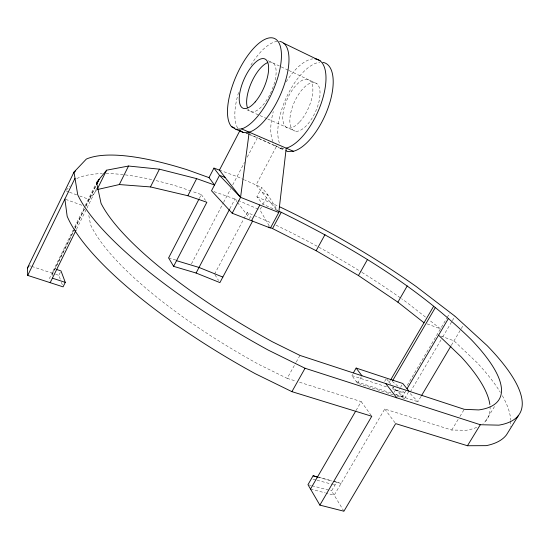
<?xml version="1.0" encoding="UTF-8"?>
<svg xmlns="http://www.w3.org/2000/svg" width="549" height="549" viewBox="0 0 549 549"><rect width="100%" height="100%" fill="white"/><g stroke="black" fill="none" stroke-linecap="round" stroke-linejoin="round"><path stroke-width="0.41" stroke-dasharray="2.75 2.06" d="M52.189 275.667L51.97 273.162L73.134 230.141M74.643 227.066L84.855 206.321M85.232 205.552L95.437 184.814M54.454 269.751L74.479 229.077M74.856 228.309L84.299 209.121M85.809 206.053L96.006 185.329M74.575 229.262L52.869 273.368L49.774 277.616L50.048 280.992M74.952 228.494L84.347 209.409M85.85 206.355L96.205 185.322M76.448 229.372L86.591 208.785M96.72 188.225L87.346 207.254L87.641 208.908M60.246 279.167L58.832 275.324L60.28 272.393M199.376 198.367L201.325 194.6L191.834 191.306M191.436 263.877L223.182 203.151M223.58 202.389L230.724 188.726M232.707 184.931L244.49 162.394M247.222 157.172L257.371 137.765L276.367 146.521L256.047 184.992L277.163 210.555M229.811 208.785L234.945 199.013L237.285 200.028M214.563 274.15L243.605 219.277M244.003 218.529L247.187 212.518L270.753 222.695M277.451 210.617L262.937 204.276L256.891 196.796L261.798 187.538L244.662 179.942M269.182 225.879L259.958 209.883L261.448 207.076M262.937 204.276L267.926 194.895L261.798 187.538M88.842 215.517L90.489 224.603A228.027 63.615 28.9 0 0 259.65 364.845L287.154 378.35L295.836 362.82M296.247 362.079L299.974 355.429M393.269 394.841L357.571 383.305L351.847 375.543L352.63 374.178M357.571 383.305L361.53 376.436M356.04 410.494L361.194 401.607L299.356 382.186M384.623 381.466L386.324 378.549M388.925 382.879L390.202 380.697M343.914 511.215L331.562 490.875L336.702 482.097L341.094 483.449L332.934 481.26M394.031 392.261L395.335 390.044L392.83 386.846M476.676 427.355A228.027 63.615 28.9 0 1 466.3 430.272L451.717 430.045L384.739 409.005L334.197 495.212L326.031 493.077M408.525 391.904L404.627 398.512L398.533 390.778L400.242 387.869M400.674 387.141L401.95 384.959M407.228 385.377L446.769 318.173M447.188 317.459L449.693 313.198M405.807 390.84L402.348 396.714L396.893 390.799L392.569 387.093M441.046 339.831L409.684 392.974L417.885 401.744L420.932 396.611M442.782 336.88L451.93 321.378M452.369 320.643L454.977 316.21M451.402 345.246L460.837 329.331M461.263 328.618L463.397 325.022M451.717 430.045L458.209 419.326M459.938 416.465L463.836 410.028M485.549 421.193L495.225 405.382M51.97 273.162L55.037 268.955M96.535 190.27L89.233 199.486L79.811 196.014M66.237 190.201L70.142 185.905M276.367 146.521L275.447 145.547L280.189 148.36L283.95 148.23M310.508 489.029L325.214 492.865M308.785 484.891L311.221 485.529M312.038 485.741L331.562 490.875M313.026 479.181L316.279 480.046M317.096 480.258L332.543 484.376M333.36 484.589L334.986 485.028M318.811 477.301L332.632 481.006M333.449 481.226L336.702 482.097M317.418 477.108L332.118 481.041M168.612 257.886L175.824 260.054M287.154 378.35L296.103 381.164M356.418 381.74L392.055 393.283M395.294 394.333L403.398 396.954M396.227 394.731L417.885 401.744M397.325 396.152L404.627 398.512M351.847 375.543L386.462 386.839M392.096 388.678L398.533 390.778M395.335 390.044L404.51 393.036L401.23 389.502M29.323 265.634L30.943 266.162M31.76 266.43L55.106 274.102M55.847 274.342L58.832 275.324M191.045 191.031L178.391 186.639A252.574 70.752 28.9 0 0 153.816 180.079M213.938 191.622L234.945 199.013L237.01 201.723M65.688 199.362L82.528 205.504M440.874 336.057L454.016 340.84L476.861 362.464A252.574 70.752 28.9 0 1 500.393 392.411M219.435 170.115L237.072 176.579L243.907 179.605M66.463 191.1L68.824 191.972M69.606 192.26L76.675 194.861M427.156 323.917L440.497 328.83L429.359 320.115M245.911 133.215L247.441 133.826M248.203 134.128L257.371 137.765M246.625 133.139L248.93 134.128M249.692 134.457L284.643 149.829M280.189 148.36L284.499 150.213M238.067 200.371L259.958 209.883M256.891 196.796L278.576 206.321M246.995 109.834L259.279 115.263M260.054 115.613L267.068 118.708M267.843 119.051L295.259 131.177M262.106 192.328L267.926 194.895L278.343 211.804M268.241 60.754L288.163 70.148M288.939 70.512L316.958 83.729A26.249 11.611 -65.8 0 1 306.877 125.151A26.249 11.611 -65.8 0 1 291.011 111.77A26.249 11.611 -65.8 0 1 316.958 83.729M425.434 317.034L407.035 302.636A252.574 70.752 28.9 0 0 401.669 298.786M392.226 381.335L398.423 386.62M386.825 379.187L390.826 384.293M247.187 212.518L251.106 217.637M237.532 202.403L249.946 218.68M384.739 409.005L395.678 423.622M361.194 401.607L371.79 416.259M201.325 194.6L205.477 200.344M215.009 274.85L218.564 280.484M61.371 282.241L62.504 285.315M269.271 62.154A26.839 10.905 -66.1 0 1 269.95 94.373M269.593 95.066A26.839 10.905 -66.1 0 1 248.059 109.155M272.915 141.594A48.326 21.109 -65.8 0 1 273.272 111.564M286.242 81.774A48.326 21.109 -65.8 0 1 312.758 58.873M282.591 148.614A48.147 21.315 -65.8 0 1 281.637 147.468M279.372 143.035A48.147 21.315 -65.8 0 1 287.992 94.181A48.147 21.315 -65.8 0 1 319.799 62.277M76.839 178.549A252.574 70.752 28.9 0 1 102.306 173.573M106.087 173.539A252.574 70.752 28.9 0 1 124.41 174.774M125.302 174.884A252.574 70.752 28.9 0 1 152.993 179.894M276.078 225.22A252.574 70.752 28.9 0 1 318.097 246.769M318.832 247.174A252.574 70.752 28.9 0 1 361.235 271.94M361.942 272.386A252.574 70.752 28.9 0 1 400.99 298.306M502.342 395.705A252.574 70.752 28.9 0 1 510.68 420.321M510.707 421.234A252.574 70.752 28.9 0 1 510.227 426.477M490.044 406.349A228.027 63.615 28.9 0 1 482.948 423.677M237.669 128.075A49.232 20.018 -66.1 0 1 238.767 91.848M250.907 65.084A49.232 20.018 -66.1 0 1 278.192 41.347M299.658 121.912A26.345 11.502 -65.8 0 0 309.842 80.374A26.345 11.502 -65.8 0 0 283.97 108.599A26.345 11.502 -65.8 0 0 299.658 121.912"/><path stroke-width="0.82" d="M278.981 211.29L281.266 212.291C349.837 246.041 416.602 285.892 471.378 339.769A229.063 59.635 28.9 0 1 478.68 409.925L464.269 409.314L299.974 355.429L272.366 341.773A229.063 59.635 28.9 0 1 101.037 203.302L96.569 182.508L106.623 170.19L128.528 166.024L159.416 169.181L196.645 178.631L214.508 184.999L209.025 177.622L213.945 168.104L219.511 175.351L211.516 190.764L232.2 213.238L270.437 228.055L278.782 212.511L286.214 148.148A48.326 21.109 -65.8 0 0 321.899 101.27A48.326 21.109 -65.8 0 0 314.989 58.832M232.2 213.238L240.565 197.331L249.205 132.185A49.232 20.018 -66.1 0 0 284.258 84.8A49.232 20.018 -66.1 0 0 279.661 41.436M56.526 269.449L61.001 270.932L65.283 282.378L63.073 286.846L27.731 275.406L27.45 267.933L73.998 172.105L86.323 159.086A253.727 66.326 28.9 0 1 187.037 169.716L209.025 177.622M74.856 171.94L75.59 170.43M27.731 275.406L75.007 178.267M96.384 184.56L98.648 179.955M96.94 183.833L99.136 179.358M50.185 282.68L76.071 230.134M97.42 188.863L106.623 170.19M97.056 189.611L119.311 184.553L128.528 166.024M119.311 184.553L150.46 186.928L159.416 169.181M150.46 186.928L187.854 195.732L196.645 178.631M198.985 199.122L168.612 257.886L173.601 266.347L196.089 273.031L219.902 282.598L252.67 220.945M278.782 212.511L240.565 197.331L219.435 170.115L239.803 130.792M173.601 266.347L206.863 202.258L187.854 195.732M196.089 273.031L229.413 209.54M251.504 220.719L259.855 204.997M268.639 226.888L272.53 228.562L281.266 212.291M272.53 228.562L316.149 250.715L324.994 234.608M64.885 199.074L67.156 216.279A252.574 70.752 28.9 0 0 255.264 373.704L291.91 391.65L305.059 368.255L480.306 424.727L498.876 425.152A253.727 66.326 28.9 0 0 487.045 345.541L454.977 316.21L416.293 286.599A253.727 66.326 28.9 0 0 279.345 206.657M424.013 322.764L397.895 302.176L358.456 275.543L367.514 259.437M353.412 372.819L356.143 368.056L402.808 383.504L408.957 391.169M397.895 302.176L407.248 285.905M317.995 477.081L313.115 475.777L307.968 484.671L319.875 505.114L343.914 511.215L395.678 423.622L467.46 445.74L486.256 445.651A252.574 70.752 28.9 0 0 506.542 434.76L518.579 415.312M310.508 489.029L355.615 411.228M390.62 379.97L433.655 306.246M319.875 505.114L371.79 416.259L291.91 391.65M392.659 380.594L435.343 307.543M407.097 388.644L448.396 318.509M421.371 395.877L450.969 345.973M467.46 445.74L480.306 424.727M27.45 267.933L28.857 266.203M241.635 128.919A49.417 19.785 -66.1 0 0 281.157 61.09A49.417 19.785 -66.1 0 0 249.026 53.836A49.417 19.785 -66.1 0 0 231.493 126.627L235.905 129.317L241.635 128.919L293.447 151.27A48.147 21.315 -65.8 0 0 328.926 105.49A48.147 21.315 -65.8 0 0 322.86 62.353M235.905 129.317L243.427 132.549L249.205 132.185M293.447 151.27L287.381 151.449L286.008 150.639M176.538 260.679L199.019 267.445L222.832 277.08M313.115 475.777L317.418 477.108M52.402 278.178L65.283 282.378M225.063 177.368L219.511 175.351L240.565 197.331M213.945 168.104L219.435 170.115M231.493 126.627L234.478 127.91M283.792 43.241L320.149 60.843M305.059 368.255L268.269 350.111A253.727 66.326 28.9 0 1 77.704 194.71L73.998 172.105M316.149 250.715L358.456 275.543M239.59 130.223L243.427 132.549M438.562 335.213L461.174 356.864A228.027 63.615 28.9 0 1 489.852 404.503M385.734 383.559L396.824 397.826M356.143 368.056L361.928 375.749M247.345 107.494A26.839 10.905 -66.1 0 1 251.579 82.199A26.839 10.905 -66.1 0 1 267.583 62.648M255.168 101.97A26.942 10.781 -66.1 0 0 266.004 59.697A26.942 10.781 -66.1 0 0 240.627 89.062A26.942 10.781 -66.1 0 0 255.168 101.97"/></g></svg>
